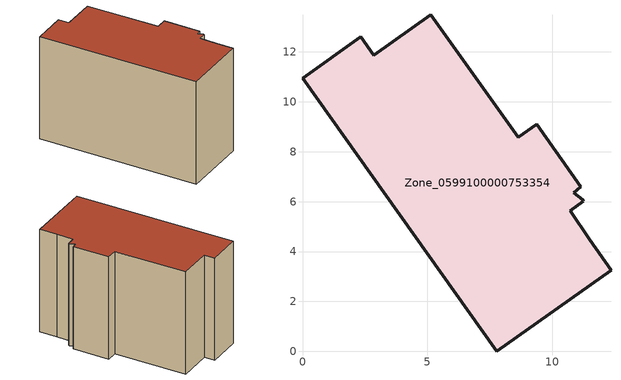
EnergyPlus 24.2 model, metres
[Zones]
Zone_0599100000753354
 floor ground (C_G): 10.72,5.63 11.5,4.46 12.35,3.25 7.78,0 0,10.94 2.33,12.6 2.85,11.87 5.13,13.49 8.64,8.57 9.37,9.09 11.14,6.59 10.86,6.36 11.23,6.08 11.24,6.01 z0
 wall outside (C_F): 8.64,8.57 5.13,13.49 2.85,11.87 2.33,12.6 0,10.94 7.78,0 12.35,3.25 11.5,4.46 10.72,5.63 11.24,6.01 11.23,6.08 10.86,6.36 11.14,6.59 9.37,9.09 8.64,8.57 z0:8.84
 roof outside (C_R): 11.5,4.46 10.72,5.63 11.24,6.01 11.23,6.08 10.86,6.36 11.14,6.59 9.37,9.09 8.64,8.57 5.13,13.49 2.85,11.87 2.33,12.6 0,10.94 7.78,0 12.35,3.25 z8.84
[BUILDING]
Pand.0599100000753354: North Axis=0; Terrain=City; Loads Convergence Tolerance Value=0.04; Temperature Convergence Tolerance Value=0.4; Solar Distribution=FullExterior; Maximum Number of Warmup Days=25; Minimum Number of Warmup Days=1
[Site:Location]
Rotterdam.The.Hague.AP_ZH_NLD Design_Conditions: Latitude=51.96; Longitude=4.45; Time Zone=1; Elevation=-4.5
[SITE:GROUNDTEMPERATURE:BUILDINGSURFACE]
18, 18, 18, 18, 18, 18, 18, 18, 18, 18, 18, 18
[MATERIAL] Thermal Absorptance=0.9; Solar Absorptance=0.7; Visible Absorptance=0.7
Name | Roughness | Thickness | Conductivity | Density | Specific Heat
G.TC.2006-2014 | MediumSmooth | 0.15 | 0.06 | 540 | 1210
F.TC.2006-2014 | Rough | 0.3 | 0.12 | 1920 | 840
R.TC.2006-2014 | MediumRough | 0.2 | 0.08 | 1500 | 1000
[CONSTRUCTION]
C_G: G.TC.2006-2014
C_F: F.TC.2006-2014
C_R: R.TC.2006-2014
[ZONE]
Zone_0599100000753354: Type=1; Multiplier=1; Ceiling Height=Autocalculate; Volume=Autocalculate; Floor Area=autocalculate; Part of Total Floor Area=Yes
[ZONEINFILTRATION:DESIGNFLOWRATE]
Infil_Zone_0599100000753354: Zone or ZoneList or Space or SpaceList=Zone_0599100000753354; Schedule=AlwaysOn; Design Flow Rate Calculation Method=Flow/Area; Flow Rate per Floor Area=0.0015; Constant Term Coefficient=1; Temperature Term Coefficient=0; Velocity Term Coefficient=0; Velocity Squared Term Coefficient=0
[HVACTEMPLATE:ZONE:IDEALLOADSAIRSYSTEM]
Zone_0599100000753354: Maximum Heating Supply Air Temperature=50; Minimum Cooling Supply Air Temperature=13; Maximum Heating Supply Air Humidity Ratio=0.0156; Minimum Cooling Supply Air Humidity Ratio=0.0077; Heating Limit=NoLimit; Cooling Limit=NoLimit; Dehumidification Control Type=ConstantSensibleHeatRatio; Cooling Sensible Heat Ratio=0.7; Dehumidification Setpoint=60; Humidification Control Type=None; Humidification Setpoint=30; Outdoor Air Method=None; Outdoor Air Flow Rate per Person=0.00944; Outdoor Air Flow Rate per Zone Floor Area=0; Outdoor Air Flow Rate per Zone=0; Demand Controlled Ventilation Type=None; Outdoor Air Economizer Type=NoEconomizer; Heat Recovery Type=None; Sensible Heat Recovery Effectiveness=0.7; Latent Heat Recovery Effectiveness=0.65
[ZONECONTROL:THERMOSTAT]
ThermostatControl_Zone_0599100000753354: Zone or ZoneList=Zone_0599100000753354; Control Type Schedule=DualSetpointControlType; Control 1=Thermostat_Zone_0599100000753354; Temperature Difference Between Cutout And Setpoint=0
[THERMOSTATSETPOINT:DUALSETPOINT]
Thermostat_Zone_0599100000753354: Heating Setpoint Temperature Schedule=HeatingSetpoint_Zone_0599100000753354; Cooling Setpoint Temperature Schedule=CoolingSetpoint_Zone_0599100000753354
[SCHEDULE:COMPACT]
HeatingSetpoint_Zone_0599100000753354: Through: 12/31, For: AllDays, Until: 24:00, 21
CoolingSetpoint_Zone_0599100000753354: Through: 12/31, For: AllDays, Until: 24:00, 24
DualSetpointControlType: Through: 12/31, For: AllDays, Until: 24:00, 4
AlwaysOn: Through: 12/31, For: AllDays, Until: 24:00, 1
